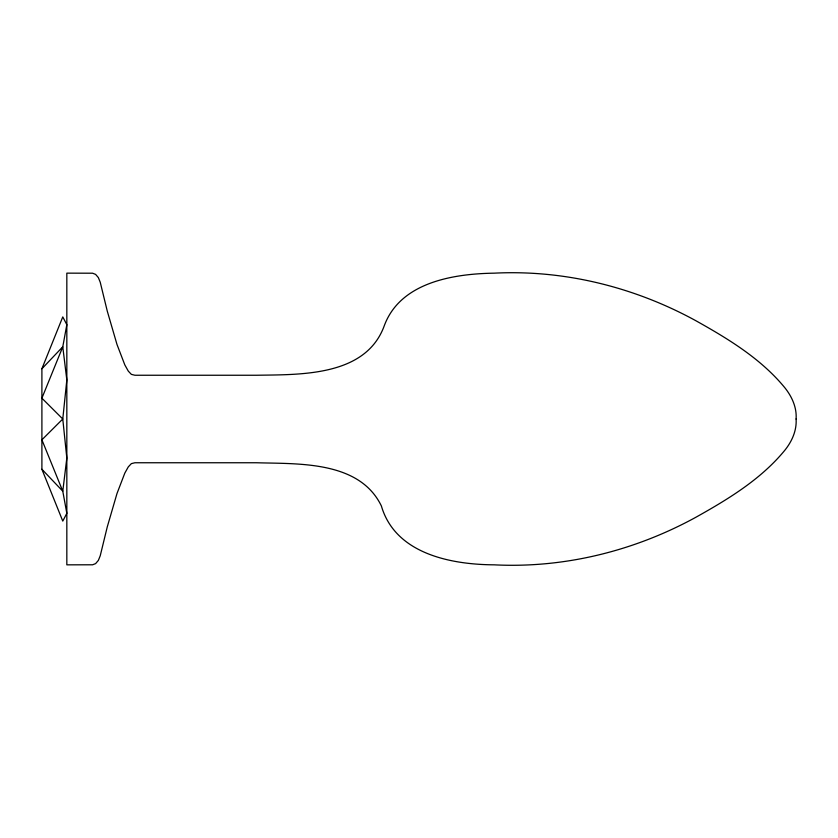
<?xml version="1.0" encoding="UTF-8"?>
<svg xmlns="http://www.w3.org/2000/svg" width="838" height="838" viewBox="0 0 838 838"><rect width="100%" height="100%" fill="white"/><g stroke="black" fill="none" stroke-linecap="round" stroke-linejoin="round"><path stroke-width="1.26" d="M41.9 368.751L62.777 316.9L66.831 324.673L62.777 346.806L41.9 398.186L62.777 419L66.831 458.072L62.777 491.194L66.831 513.327L62.777 521.1L41.9 469.249L41.9 368.751L62.777 346.806L66.831 379.928L62.777 419L41.9 439.814L62.777 491.194L41.9 469.249M796.1 419C796.854 430.46 791.962 441.396 784.902 450.174C761.134 479.221 728.243 499.165 695.875 517.266C634.45 550.922 564.33 568.374 494.2 564.833C451.054 564.571 395.337 553.939 381.374 505.953C359.376 460.628 298.621 464.001 256.438 462.754L134.897 462.754L131.367 463.634L128.308 466.86L124.82 473.103L116.985 493.551L107.295 526.798L100.235 555.762L98.35 560.423L95.616 563.607L92.599 564.791L66.831 564.843L66.831 273.146L92.599 273.209L95.616 274.393L98.35 277.577L100.235 282.238L107.295 311.202L116.985 344.449L124.82 364.897L128.308 371.14L131.367 374.366L134.897 375.246L256.438 375.246C300.517 374.534 365.839 376.618 384.307 325.657C400.417 282.144 453.672 273.764 494.2 273.167C564.33 269.627 634.45 287.078 695.875 320.734C728.243 338.835 761.134 358.779 784.902 387.826C791.931 396.615 796.907 407.53 796.1 419"/></g></svg>
